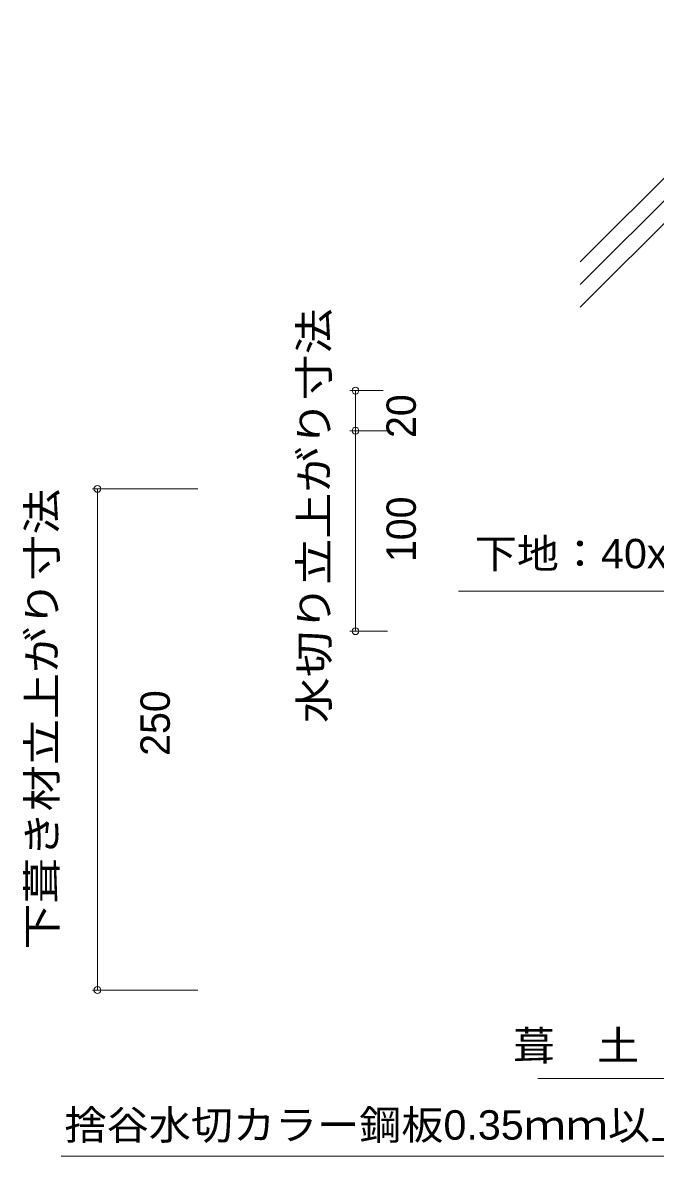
# Model space of a CAD drawing. Units: millimetres, scale not verified. Extents: x -741 to 720, y -421 to 421.
# Drawn here: x -741 to -426, y -203 to 362 of the extents above; entities that cross this region are included whole.
import ezdxf
from ezdxf.enums import TextEntityAlignment as Align

# ---------------------------------------------------------------- set-up
doc = ezdxf.new("R2010")
doc.units = ezdxf.units.MM
doc.header["$LTSCALE"] = 10
for name, color, linetype, lineweight in [('0-0_LAYER001', 4, 'Continuous', 18), ('0-1_LAYER003', 7, 'Continuous', 18), ('0-2_LAYER004', 2, 'Continuous', 18), ('0-4_LAYER007', 2, 'Continuous', 18)]:
    doc.layers.add(name, color=color, linetype=linetype, lineweight=lineweight)
doc.styles.add('2', font='')
doc.styles.get('2').set_extended_font_data('2')

msp = doc.modelspace()

# ---------------------------------------------------------------- linework, layer by layer
at = {"layer": '0-0_LAYER001', "color": 2}
for p, q in [((-577.94, 178.89), (-561.57, 178.89)), ((-575.44, 158.89), (-575.44, 178.89)), ((-577.94, 158.89), (-562.65, 158.89)), ((-575.44, 58.89), (-575.44, 158.89)), ((-393.38, 78.82), (-524.15, 78.82)), ((-577.94, 58.89), (-562.65, 58.89))]:
    msp.add_line(p, q, dxfattribs=at)
for points in [[(-329.63, -31.09), (-406.51, -164.25), (-484.47, -164.25)], [(-346.26, -112.84), (-398.35, -203.06), (-632.35, -203.06)]]:
    msp.add_lwpolyline(points, dxfattribs=at)
for centre in [(-575.44, 178.89), (-575.44, 158.89), (-575.44, 158.89), (-575.44, 58.89)]:
    msp.add_circle(centre, 1.7, dxfattribs=at)
at = {"layer": '0-1_LAYER003'}
for p, q in [((-344.03, 362.45), (-463.31, 243.17)), ((-344.03, 351.13), (-463.31, 231.85)), ((-344.03, 339.82), (-463.31, 220.54)), ((-578.19, 178.89), (-562.65, 178.89)), ((-575.44, 58.89), (-575.44, 178.89)), ((-578.19, 158.89), (-559.4, 158.89)), ((-705.84, 129.89), (-654.14, 129.89)), ((-704.14, 129.89), (-704.14, -120.11)), ((-578.19, 58.89), (-559.4, 58.89)), ((-705.84, -120.11), (-654.14, -120.11))]:
    msp.add_line(p, q, dxfattribs=at)
at = {"layer": '0-1_LAYER003', "color": 2}
for p, q in [((-706.64, 129.89), (-654.14, 129.89)), ((-704.14, -120.11), (-704.14, 129.89)), ((-706.64, -120.11), (-654.14, -120.11))]:
    msp.add_line(p, q, dxfattribs=at)
at = {"layer": '0-1_LAYER003'}
for points in [[(-524.15, 78.82), (-389.34, 78.82), (-365.28, 37.14), (-366.71, 43.77)], [(-484.47, -164.25), (-406.51, -164.25), (-329.63, -31.09), (-334.93, -36.39)], [(-632.35, -203.06), (-398.35, -203.06), (-346.26, -112.84), (-351.57, -118.15)]]:
    msp.add_lwpolyline(points, dxfattribs=at)
at = {"layer": '0-1_LAYER003', "color": 2}
for centre in [(-704.14, 129.89), (-704.14, -120.11)]:
    msp.add_circle(centre, 1.7, dxfattribs=at)
at = {"layer": '0-2_LAYER004', "color": 7}
msp.add_line((-632.35, -203.06), (-722.28, -203.06), dxfattribs=at)
at = {"layer": '0-4_LAYER007'}
for p, q in [((-463.31, 243.17), (-344.03, 362.45)), ((-463.31, 231.85), (-344.03, 351.13)), ((-463.31, 220.54), (-344.03, 339.82))]:
    msp.add_line(p, q, dxfattribs=at)

# ---------------------------------------------------------------- texts
at = {"layer": '0-1_LAYER003', "style": '2', "width": 1.15}
msp.add_text('下葺き材立上がり寸法', height=14.66, rotation=90, dxfattribs=at).set_placement((-720.11, -99.93), align=Align.BOTTOM_LEFT)
at = {"layer": '0-1_LAYER003', "style": '2'}
msp.add_text('250', height=14.66, rotation=90, dxfattribs=at).set_placement((-663.64, -3.28), align=Align.BOTTOM_LEFT)
at = {"layer": '0-2_LAYER004', "color": 7, "style": '2', "width": 1.15}
msp.add_text('水切り立上がり寸法', height=14.66, rotation=90, dxfattribs=at).set_placement((-584.37, 13.01), align=Align.BOTTOM_LEFT)
at = {"layer": '0-2_LAYER004', "color": 7, "style": '2'}
for s, p in [('20', (-540.93, 155.26)), ('100', (-540.93, 93.37))]:
    msp.add_text(s, height=14.66, rotation=90, dxfattribs=at).set_placement(p, align=Align.BOTTOM_LEFT)
at = {"layer": '0-2_LAYER004', "color": 7, "style": '2', "width": 1.05}
for s, p in [('下地：40x30', (-515.98, 85.88)), ('葺\u3000土\u3000', (-496.89, -159.58)), ('捨谷水切カラー鋼板0.35ｍｍ以上', (-720.54, -199.13))]:
    msp.add_text(s, height=14.66, dxfattribs=at).set_placement(p, align=Align.BOTTOM_LEFT)

doc.saveas('drawing.dxf')
